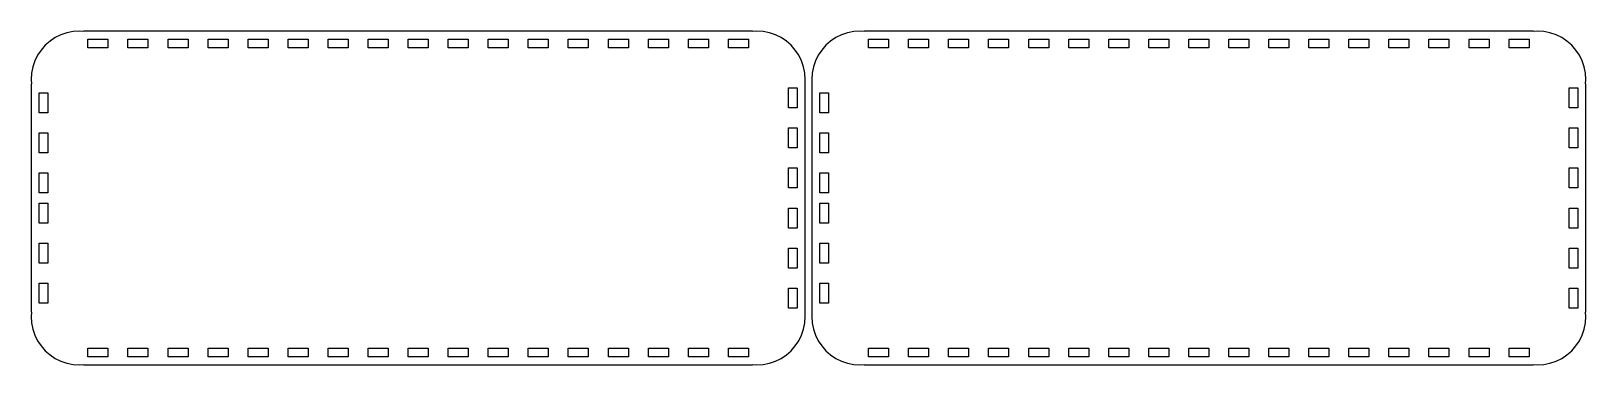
# Model space of a CAD drawing. Header units: metres. Extents: x 236 to 1323, y 67 to 954.
# Drawn here: x 547 to 1323, y 67 to 233 of the extents above.
import ezdxf

# ---------------------------------------------------------------- set-up
doc = ezdxf.new("R2010")
doc.units = ezdxf.units.M

msp = doc.modelspace()

# ---------------------------------------------------------------- linework, layer by layer
for p, q in [((567.641, 233.193), (564.537, 232.575)), ((570.8, 233.4), (567.641, 233.193)), ((572.9, 233.262), (570.8, 233.4)), ((907.1, 233.4), (572.9, 233.4)), ((572.9, 233.4), (572.9, 233.262)), ((909.2, 233.4), (907.1, 233.262)), ((907.1, 233.262), (907.1, 233.4)), ((912.359, 233.193), (909.2, 233.4)), ((915.463, 232.575), (912.359, 233.193)), ((957.641, 233.193), (954.537, 232.575)), ((960.8, 233.4), (957.641, 233.193)), ((962.9, 233.262), (960.8, 233.4)), ((1297.1, 233.4), (962.9, 233.4)), ((962.9, 233.4), (962.9, 233.262)), ((1299.2, 233.4), (1297.1, 233.262)), ((1297.1, 233.262), (1297.1, 233.4)), ((1302.36, 233.193), (1299.2, 233.4)), ((1305.46, 232.575), (1302.36, 233.193)), ((553.688, 226.312), (551.601, 223.932)), ((556.068, 228.399), (553.688, 226.312)), ((558.7, 230.158), (556.068, 228.399)), ((561.539, 231.558), (558.7, 230.158)), ((564.537, 232.575), (561.539, 231.558)), ((575, 225), (575, 229.3)), ((575, 229.3), (585, 229.3)), ((585, 229.3), (585, 225)), ((595, 225), (595, 229.3)), ((595, 229.3), (605, 229.3)), ((605, 229.3), (605, 225)), ((615, 225), (615, 229.3)), ((615, 229.3), (625, 229.3)), ((625, 229.3), (625, 225)), ((635, 225), (635, 229.3)), ((635, 229.3), (645, 229.3)), ((645, 229.3), (645, 225)), ((655, 225), (655, 229.3)), ((655, 229.3), (665, 229.3)), ((665, 229.3), (665, 225)), ((675, 225), (675, 229.3)), ((675, 229.3), (685, 229.3)), ((685, 229.3), (685, 225)), ((695, 225), (695, 229.3)), ((695, 229.3), (705, 229.3)), ((705, 229.3), (705, 225)), ((715, 225), (715, 229.3)), ((715, 229.3), (725, 229.3)), ((725, 229.3), (725, 225)), ((735, 225), (735, 229.3)), ((735, 229.3), (745, 229.3)), ((745, 229.3), (745, 225)), ((755, 225), (755, 229.3)), ((755, 229.3), (765, 229.3)), ((765, 229.3), (765, 225)), ((775, 225), (775, 229.3)), ((775, 229.3), (785, 229.3)), ((785, 229.3), (785, 225)), ((795, 225), (795, 229.3)), ((795, 229.3), (805, 229.3)), ((805, 229.3), (805, 225)), ((815, 225), (815, 229.3)), ((815, 229.3), (825, 229.3)), ((825, 229.3), (825, 225)), ((835, 225), (835, 229.3)), ((835, 229.3), (845, 229.3)), ((845, 229.3), (845, 225)), ((855, 225), (855, 229.3)), ((855, 229.3), (865, 229.3)), ((865, 229.3), (865, 225)), ((875, 225), (875, 229.3)), ((875, 229.3), (885, 229.3)), ((885, 229.3), (885, 225)), ((895, 225), (895, 229.3)), ((895, 229.3), (905, 229.3)), ((905, 229.3), (905, 225)), ((918.461, 231.558), (915.463, 232.575)), ((921.3, 230.158), (918.461, 231.558)), ((923.932, 228.399), (921.3, 230.158)), ((926.312, 226.312), (923.932, 228.399)), ((928.399, 223.932), (926.312, 226.312)), ((943.688, 226.312), (941.601, 223.932)), ((946.068, 228.399), (943.688, 226.312)), ((948.7, 230.158), (946.068, 228.399)), ((951.539, 231.558), (948.7, 230.158)), ((954.537, 232.575), (951.539, 231.558)), ((965, 225), (965, 229.3)), ((965, 229.3), (975, 229.3)), ((975, 229.3), (975, 225)), ((985, 225), (985, 229.3)), ((985, 229.3), (995, 229.3)), ((995, 229.3), (995, 225)), ((1005, 225), (1005, 229.3)), ((1005, 229.3), (1015, 229.3)), ((1015, 229.3), (1015, 225)), ((1025, 225), (1025, 229.3)), ((1025, 229.3), (1035, 229.3)), ((1035, 229.3), (1035, 225)), ((1045, 225), (1045, 229.3)), ((1045, 229.3), (1055, 229.3)), ((1055, 229.3), (1055, 225)), ((1065, 225), (1065, 229.3)), ((1065, 229.3), (1075, 229.3)), ((1075, 229.3), (1075, 225)), ((1085, 225), (1085, 229.3)), ((1085, 229.3), (1095, 229.3)), ((1095, 229.3), (1095, 225)), ((1105, 225), (1105, 229.3)), ((1105, 229.3), (1115, 229.3)), ((1115, 229.3), (1115, 225)), ((1125, 225), (1125, 229.3)), ((1125, 229.3), (1135, 229.3)), ((1135, 229.3), (1135, 225)), ((1145, 225), (1145, 229.3)), ((1145, 229.3), (1155, 229.3)), ((1155, 229.3), (1155, 225)), ((1165, 225), (1165, 229.3)), ((1165, 229.3), (1175, 229.3)), ((1175, 229.3), (1175, 225)), ((1185, 225), (1185, 229.3)), ((1185, 229.3), (1195, 229.3)), ((1195, 229.3), (1195, 225)), ((1205, 225), (1205, 229.3)), ((1205, 229.3), (1215, 229.3)), ((1215, 229.3), (1215, 225)), ((1225, 225), (1225, 229.3)), ((1225, 229.3), (1235, 229.3)), ((1235, 229.3), (1235, 225)), ((1245, 225), (1245, 229.3)), ((1245, 229.3), (1255, 229.3)), ((1255, 229.3), (1255, 225)), ((1265, 225), (1265, 229.3)), ((1265, 229.3), (1275, 229.3)), ((1275, 229.3), (1275, 225)), ((1285, 225), (1285, 229.3)), ((1285, 229.3), (1295, 229.3)), ((1295, 229.3), (1295, 225)), ((1308.46, 231.558), (1305.46, 232.575)), ((1311.3, 230.158), (1308.46, 231.558)), ((1313.93, 228.399), (1311.3, 230.158)), ((1316.31, 226.312), (1313.93, 228.399)), ((1318.4, 223.932), (1316.31, 226.312)), ((548.442, 218.461), (547.425, 215.463)), ((549.842, 221.3), (548.442, 218.461)), ((551.601, 223.932), (549.842, 221.3)), ((585, 225), (575, 225)), ((605, 225), (595, 225)), ((625, 225), (615, 225)), ((645, 225), (635, 225)), ((665, 225), (655, 225)), ((685, 225), (675, 225)), ((705, 225), (695, 225)), ((725, 225), (715, 225)), ((745, 225), (735, 225)), ((765, 225), (755, 225)), ((785, 225), (775, 225)), ((805, 225), (795, 225)), ((825, 225), (815, 225)), ((845, 225), (835, 225)), ((865, 225), (855, 225)), ((885, 225), (875, 225)), ((905, 225), (895, 225)), ((930.158, 221.3), (928.399, 223.932)), ((931.558, 218.461), (930.158, 221.3)), ((932.575, 215.463), (931.558, 218.461)), ((938.442, 218.461), (937.425, 215.463)), ((939.842, 221.3), (938.442, 218.461)), ((941.601, 223.932), (939.842, 221.3)), ((975, 225), (965, 225)), ((995, 225), (985, 225)), ((1015, 225), (1005, 225)), ((1035, 225), (1025, 225)), ((1055, 225), (1045, 225)), ((1075, 225), (1065, 225)), ((1095, 225), (1085, 225)), ((1115, 225), (1105, 225)), ((1135, 225), (1125, 225)), ((1155, 225), (1145, 225)), ((1175, 225), (1165, 225)), ((1195, 225), (1185, 225)), ((1215, 225), (1205, 225)), ((1235, 225), (1225, 225)), ((1255, 225), (1245, 225)), ((1275, 225), (1265, 225)), ((1295, 225), (1285, 225)), ((1320.16, 221.3), (1318.4, 223.932)), ((1321.56, 218.461), (1320.16, 221.3)), ((1322.58, 215.463), (1321.56, 218.461)), ((546.807, 212.359), (546.6, 209.2)), ((547.425, 215.463), (546.807, 212.359)), ((933.193, 212.359), (932.575, 215.463)), ((933.4, 209.2), (933.193, 212.359)), ((936.807, 212.359), (936.6, 209.2)), ((937.425, 215.463), (936.807, 212.359)), ((1323.19, 212.359), (1322.58, 215.463)), ((1323.4, 209.2), (1323.19, 212.359)), ((546.6, 209.2), (546.738, 207.1)), ((546.738, 207.1), (546.6, 207.1)), ((546.6, 207.1), (546.6, 92.9)), ((550.7, 192.5), (550.7, 202.5)), ((550.7, 202.5), (555, 202.5)), ((555, 202.5), (555, 192.5)), ((925, 195), (925, 205)), ((925, 205), (929.3, 205)), ((929.3, 205), (929.3, 195)), ((933.262, 207.1), (933.4, 209.2)), ((933.4, 207.1), (933.262, 207.1)), ((933.4, 92.9), (933.4, 207.1)), ((936.6, 209.2), (936.738, 207.1)), ((936.738, 207.1), (936.6, 207.1)), ((936.6, 207.1), (936.6, 92.9)), ((940.7, 192.5), (940.7, 202.5)), ((940.7, 202.5), (945, 202.5)), ((945, 202.5), (945, 192.5)), ((1315, 195), (1315, 205)), ((1315, 205), (1319.3, 205)), ((1319.3, 205), (1319.3, 195)), ((1323.26, 207.1), (1323.4, 209.2)), ((1323.4, 207.1), (1323.26, 207.1)), ((1323.4, 92.9), (1323.4, 207.1)), ((929.3, 195), (925, 195)), ((1319.3, 195), (1315, 195)), ((555, 192.5), (550.7, 192.5)), ((945, 192.5), (940.7, 192.5)), ((550.7, 172.5), (550.7, 182.5)), ((550.7, 182.5), (555, 182.5)), ((555, 182.5), (555, 172.5)), ((925, 175), (925, 185)), ((925, 185), (929.3, 185)), ((929.3, 185), (929.3, 175)), ((940.7, 172.5), (940.7, 182.5)), ((940.7, 182.5), (945, 182.5)), ((945, 182.5), (945, 172.5)), ((1315, 175), (1315, 185)), ((1315, 185), (1319.3, 185)), ((1319.3, 185), (1319.3, 175)), ((555, 172.5), (550.7, 172.5)), ((929.3, 175), (925, 175)), ((945, 172.5), (940.7, 172.5)), ((1319.3, 175), (1315, 175)), ((925, 155), (925, 165)), ((925, 165), (929.3, 165)), ((929.3, 165), (929.3, 155)), ((1315, 155), (1315, 165)), ((1315, 165), (1319.3, 165)), ((1319.3, 165), (1319.3, 155)), ((550.7, 152.5), (550.7, 162.5)), ((550.7, 162.5), (555, 162.5)), ((555, 162.5), (555, 152.5)), ((940.7, 152.5), (940.7, 162.5)), ((940.7, 162.5), (945, 162.5)), ((945, 162.5), (945, 152.5)), ((555, 152.5), (550.7, 152.5)), ((929.3, 155), (925, 155)), ((945, 152.5), (940.7, 152.5)), ((1319.3, 155), (1315, 155)), ((550.7, 137.5), (550.7, 147.5)), ((550.7, 147.5), (555, 147.5)), ((555, 147.5), (555, 137.5)), ((925, 135), (925, 145)), ((925, 145), (929.3, 145)), ((929.3, 145), (929.3, 135)), ((940.7, 137.5), (940.7, 147.5)), ((940.7, 147.5), (945, 147.5)), ((945, 147.5), (945, 137.5)), ((1315, 135), (1315, 145)), ((1315, 145), (1319.3, 145)), ((1319.3, 145), (1319.3, 135)), ((555, 137.5), (550.7, 137.5)), ((929.3, 135), (925, 135)), ((945, 137.5), (940.7, 137.5)), ((1319.3, 135), (1315, 135)), ((550.7, 117.5), (550.7, 127.5)), ((550.7, 127.5), (555, 127.5)), ((555, 127.5), (555, 117.5)), ((925, 115), (925, 125)), ((925, 125), (929.3, 125)), ((929.3, 125), (929.3, 115)), ((940.7, 117.5), (940.7, 127.5)), ((940.7, 127.5), (945, 127.5)), ((945, 127.5), (945, 117.5)), ((1315, 115), (1315, 125)), ((1315, 125), (1319.3, 125)), ((1319.3, 125), (1319.3, 115)), ((555, 117.5), (550.7, 117.5)), ((945, 117.5), (940.7, 117.5)), ((929.3, 115), (925, 115)), ((1319.3, 115), (1315, 115)), ((550.7, 97.5), (550.7, 107.5)), ((550.7, 107.5), (555, 107.5)), ((555, 107.5), (555, 97.5)), ((925, 95), (925, 105)), ((925, 105), (929.3, 105)), ((929.3, 105), (929.3, 95)), ((940.7, 97.5), (940.7, 107.5)), ((940.7, 107.5), (945, 107.5)), ((945, 107.5), (945, 97.5)), ((1315, 95), (1315, 105)), ((1315, 105), (1319.3, 105)), ((1319.3, 105), (1319.3, 95)), ((555, 97.5), (550.7, 97.5)), ((929.3, 95), (925, 95)), ((945, 97.5), (940.7, 97.5)), ((1319.3, 95), (1315, 95)), ((546.6, 92.9), (546.738, 92.9)), ((546.738, 92.9), (546.6, 90.8)), ((546.6, 90.8), (546.807, 87.641)), ((546.807, 87.641), (547.425, 84.537)), ((932.575, 84.537), (933.193, 87.641)), ((933.193, 87.641), (933.4, 90.8)), ((933.4, 90.8), (933.262, 92.9)), ((933.262, 92.9), (933.4, 92.9)), ((936.6, 92.9), (936.738, 92.9)), ((936.738, 92.9), (936.6, 90.8)), ((936.6, 90.8), (936.807, 87.641)), ((936.807, 87.641), (937.425, 84.537)), ((1322.58, 84.537), (1323.19, 87.641)), ((1323.19, 87.641), (1323.4, 90.8)), ((1323.4, 90.8), (1323.26, 92.9)), ((1323.26, 92.9), (1323.4, 92.9)), ((547.425, 84.537), (548.442, 81.539)), ((548.442, 81.539), (549.842, 78.7)), ((549.842, 78.7), (551.601, 76.068)), ((928.399, 76.068), (930.158, 78.7)), ((930.158, 78.7), (931.558, 81.539)), ((931.558, 81.539), (932.575, 84.537)), ((937.425, 84.537), (938.442, 81.539)), ((938.442, 81.539), (939.842, 78.7)), ((939.842, 78.7), (941.601, 76.068)), ((1318.4, 76.068), (1320.16, 78.7)), ((1320.16, 78.7), (1321.56, 81.539)), ((1321.56, 81.539), (1322.58, 84.537)), ((551.601, 76.068), (553.688, 73.688)), ((553.688, 73.688), (556.068, 71.601)), ((556.068, 71.601), (558.7, 69.842)), ((575, 70.7), (575, 75)), ((575, 75), (585, 75)), ((585, 70.7), (575, 70.7)), ((585, 75), (585, 70.7)), ((595, 70.7), (595, 75)), ((595, 75), (605, 75)), ((605, 70.7), (595, 70.7)), ((605, 75), (605, 70.7)), ((615, 70.7), (615, 75)), ((615, 75), (625, 75)), ((625, 70.7), (615, 70.7)), ((625, 75), (625, 70.7)), ((635, 70.7), (635, 75)), ((635, 75), (645, 75)), ((645, 70.7), (635, 70.7)), ((645, 75), (645, 70.7)), ((655, 70.7), (655, 75)), ((655, 75), (665, 75)), ((665, 70.7), (655, 70.7)), ((665, 75), (665, 70.7)), ((675, 70.7), (675, 75)), ((675, 75), (685, 75)), ((685, 70.7), (675, 70.7)), ((685, 75), (685, 70.7)), ((695, 70.7), (695, 75)), ((695, 75), (705, 75)), ((705, 70.7), (695, 70.7)), ((705, 75), (705, 70.7)), ((715, 70.7), (715, 75)), ((715, 75), (725, 75)), ((725, 70.7), (715, 70.7)), ((725, 75), (725, 70.7)), ((735, 70.7), (735, 75)), ((735, 75), (745, 75)), ((745, 70.7), (735, 70.7)), ((745, 75), (745, 70.7)), ((755, 70.7), (755, 75)), ((755, 75), (765, 75)), ((765, 70.7), (755, 70.7)), ((765, 75), (765, 70.7)), ((775, 70.7), (775, 75)), ((775, 75), (785, 75)), ((785, 70.7), (775, 70.7)), ((785, 75), (785, 70.7)), ((795, 70.7), (795, 75)), ((795, 75), (805, 75)), ((805, 70.7), (795, 70.7)), ((805, 75), (805, 70.7)), ((815, 70.7), (815, 75)), ((815, 75), (825, 75)), ((825, 70.7), (815, 70.7)), ((825, 75), (825, 70.7)), ((835, 70.7), (835, 75)), ((835, 75), (845, 75)), ((845, 70.7), (835, 70.7)), ((845, 75), (845, 70.7)), ((855, 70.7), (855, 75)), ((855, 75), (865, 75)), ((865, 70.7), (855, 70.7)), ((865, 75), (865, 70.7)), ((875, 70.7), (875, 75)), ((875, 75), (885, 75)), ((885, 70.7), (875, 70.7)), ((885, 75), (885, 70.7)), ((895, 70.7), (895, 75)), ((895, 75), (905, 75)), ((905, 70.7), (895, 70.7)), ((905, 75), (905, 70.7)), ((921.3, 69.842), (923.932, 71.601)), ((923.932, 71.601), (926.312, 73.688)), ((926.312, 73.688), (928.399, 76.068)), ((941.601, 76.068), (943.688, 73.688)), ((943.688, 73.688), (946.068, 71.601)), ((946.068, 71.601), (948.7, 69.842)), ((965, 70.7), (965, 75)), ((965, 75), (975, 75)), ((975, 70.7), (965, 70.7)), ((975, 75), (975, 70.7)), ((985, 70.7), (985, 75)), ((985, 75), (995, 75)), ((995, 70.7), (985, 70.7)), ((995, 75), (995, 70.7)), ((1005, 70.7), (1005, 75)), ((1005, 75), (1015, 75)), ((1015, 70.7), (1005, 70.7)), ((1015, 75), (1015, 70.7)), ((1025, 70.7), (1025, 75)), ((1025, 75), (1035, 75)), ((1035, 70.7), (1025, 70.7)), ((1035, 75), (1035, 70.7)), ((1045, 70.7), (1045, 75)), ((1045, 75), (1055, 75)), ((1055, 70.7), (1045, 70.7)), ((1055, 75), (1055, 70.7)), ((1065, 70.7), (1065, 75)), ((1065, 75), (1075, 75)), ((1075, 70.7), (1065, 70.7)), ((1075, 75), (1075, 70.7)), ((1085, 70.7), (1085, 75)), ((1085, 75), (1095, 75)), ((1095, 70.7), (1085, 70.7)), ((1095, 75), (1095, 70.7)), ((1105, 70.7), (1105, 75)), ((1105, 75), (1115, 75)), ((1115, 70.7), (1105, 70.7)), ((1115, 75), (1115, 70.7)), ((1125, 70.7), (1125, 75)), ((1125, 75), (1135, 75)), ((1135, 70.7), (1125, 70.7)), ((1135, 75), (1135, 70.7)), ((1145, 70.7), (1145, 75)), ((1145, 75), (1155, 75)), ((1155, 70.7), (1145, 70.7)), ((1155, 75), (1155, 70.7)), ((1165, 70.7), (1165, 75)), ((1165, 75), (1175, 75)), ((1175, 70.7), (1165, 70.7)), ((1175, 75), (1175, 70.7)), ((1185, 70.7), (1185, 75)), ((1185, 75), (1195, 75)), ((1195, 70.7), (1185, 70.7)), ((1195, 75), (1195, 70.7)), ((1205, 70.7), (1205, 75)), ((1205, 75), (1215, 75)), ((1215, 70.7), (1205, 70.7)), ((1215, 75), (1215, 70.7)), ((1225, 70.7), (1225, 75)), ((1225, 75), (1235, 75)), ((1235, 70.7), (1225, 70.7)), ((1235, 75), (1235, 70.7)), ((1245, 70.7), (1245, 75)), ((1245, 75), (1255, 75)), ((1255, 70.7), (1245, 70.7)), ((1255, 75), (1255, 70.7)), ((1265, 70.7), (1265, 75)), ((1265, 75), (1275, 75)), ((1275, 70.7), (1265, 70.7)), ((1275, 75), (1275, 70.7)), ((1285, 70.7), (1285, 75)), ((1285, 75), (1295, 75)), ((1295, 70.7), (1285, 70.7)), ((1295, 75), (1295, 70.7)), ((1311.3, 69.842), (1313.93, 71.601)), ((1313.93, 71.601), (1316.31, 73.688)), ((1316.31, 73.688), (1318.4, 76.068)), ((558.7, 69.842), (561.539, 68.442)), ((561.539, 68.442), (564.537, 67.425)), ((564.537, 67.425), (567.641, 66.807)), ((567.641, 66.807), (570.8, 66.6)), ((570.8, 66.6), (572.9, 66.738)), ((572.9, 66.738), (572.9, 66.6)), ((572.9, 66.6), (907.1, 66.6)), ((907.1, 66.738), (909.2, 66.6)), ((907.1, 66.6), (907.1, 66.738)), ((909.2, 66.6), (912.359, 66.807)), ((912.359, 66.807), (915.463, 67.425)), ((915.463, 67.425), (918.461, 68.442)), ((918.461, 68.442), (921.3, 69.842)), ((948.7, 69.842), (951.539, 68.442)), ((951.539, 68.442), (954.537, 67.425)), ((954.537, 67.425), (957.641, 66.807)), ((957.641, 66.807), (960.8, 66.6)), ((960.8, 66.6), (962.9, 66.738)), ((962.9, 66.738), (962.9, 66.6)), ((962.9, 66.6), (1297.1, 66.6)), ((1297.1, 66.738), (1299.2, 66.6)), ((1297.1, 66.6), (1297.1, 66.738)), ((1299.2, 66.6), (1302.36, 66.807)), ((1302.36, 66.807), (1305.46, 67.425)), ((1305.46, 67.425), (1308.46, 68.442)), ((1308.46, 68.442), (1311.3, 69.842))]:
    msp.add_line(p, q)

doc.saveas('drawing.dxf')
